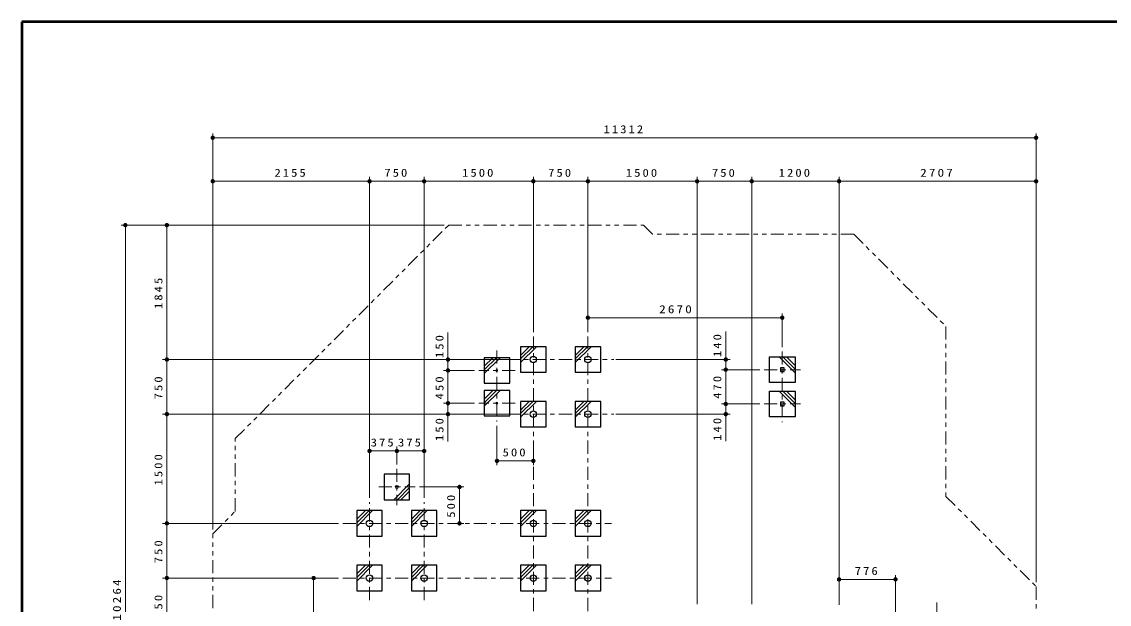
# Model space of a CAD drawing. Units: millimetres on the paper, scale 1:60. Extents: x -385 to 0, y -594 to 267.
# Drawn here: x -385 to -136, y -460.3 to -327 of the extents above; entities that cross this region are included whole.
import ezdxf

# ---------------------------------------------------------------- set-up
doc = ezdxf.new("R2010")
doc.units = ezdxf.units.MM
doc.linetypes.add('USER2', pattern=[6, 3, -1, 1, -1])
doc.linetypes.add('USER3', pattern=[8, 3, -1, 1, -1, 1, -1])
doc.layers.add('1_60', color=7, linetype='Continuous', lineweight=25)
doc.layers.add('NAKAMURA図枠', color=7, linetype='Continuous', lineweight=13)
doc.styles.add('ＭＳ ゴシック', font='')
doc.styles.get('ＭＳ ゴシック').set_extended_font_data('MS Gothic')

# ---------------------------------------------------------------- blocks, each defined once
blk = doc.blocks.new('filled_dot')
at = {"color": 0, "linetype": 'Continuous', "lineweight": -2, "const_width": 1.25}
blk.add_lwpolyline([(-0.625, 0, 1), (0.625, 0, 1)], format="xyb", close=True, dxfattribs=at)

msp = doc.modelspace()

# ---------------------------------------------------------------- linework, layer by layer
at = {"layer": '1_60', "lineweight": 13}
for p, q in [((-341.273, -443.2), (-341.273, -352.54)), ((-341.273, -353.54), (-152.733, -353.54)), ((-152.733, -455.236), (-152.733, -352.54)), ((-341.273, -443.2), (-341.273, -362.499)), ((-341.273, -363.499), (-305.356, -363.499)), ((-305.356, -435.946), (-305.356, -362.499)), ((-305.356, -435.946), (-305.356, -362.499)), ((-305.356, -363.499), (-292.856, -363.499)), ((-292.856, -435.946), (-292.856, -362.499)), ((-292.856, -435.946), (-292.856, -362.499)), ((-292.856, -363.499), (-267.856, -363.499)), ((-267.856, -398.038), (-267.856, -362.499)), ((-267.856, -398.038), (-267.856, -362.499)), ((-267.856, -363.499), (-255.356, -363.499)), ((-255.356, -398.038), (-255.356, -362.499)), ((-255.356, -398.038), (-255.356, -362.499)), ((-255.356, -363.499), (-230.356, -363.499)), ((-230.356, -460.236), (-230.356, -362.499)), ((-230.356, -460.236), (-230.356, -362.499)), ((-230.356, -363.499), (-217.856, -363.499)), ((-217.856, -460.236), (-217.856, -362.499)), ((-217.856, -460.236), (-217.856, -362.499)), ((-217.856, -363.499), (-197.856, -363.499)), ((-197.856, -460.236), (-197.856, -362.499)), ((-197.856, -460.236), (-197.856, -362.499)), ((-197.856, -363.499), (-152.733, -363.499)), ((-152.733, -455.236), (-152.733, -362.499)), ((-288.247, -373.54), (-362.273, -373.54)), ((-361.273, -544.6), (-361.273, -373.54)), ((-288.247, -373.54), (-352.766, -373.54)), ((-351.766, -404.283), (-351.766, -373.54)), ((-255.356, -398.038), (-255.356, -393.719)), ((-255.356, -394.719), (-210.856, -394.719)), ((-210.856, -401.45), (-210.856, -393.719)), ((-287.403, -406.783), (-287.403, -398.11)), ((-223.793, -397.884), (-223.793, -406.616)), ((-270.773, -404.986), (-267.153, -401.366)), ((-270.773, -404.161), (-267.978, -401.366)), ((-270.773, -403.336), (-268.803, -401.366)), ((-258.273, -404.986), (-254.653, -401.366)), ((-258.273, -404.161), (-255.478, -401.366)), ((-258.273, -403.336), (-256.303, -401.366)), ((-274.986, -404.283), (-352.766, -404.283)), ((-274.273, -404.283), (-352.766, -404.283)), ((-351.766, -416.783), (-351.766, -404.283)), ((-273.391, -404.283), (-288.403, -404.283)), ((-279.106, -407.486), (-275.486, -403.866)), ((-279.106, -406.661), (-276.311, -403.866)), ((-279.106, -405.836), (-277.136, -403.866)), ((-248.956, -404.283), (-222.793, -404.283)), ((-207.94, -407.32), (-211.56, -403.7)), ((-207.94, -406.495), (-210.735, -403.7)), ((-207.94, -405.67), (-209.91, -403.7)), ((-281.356, -406.783), (-288.403, -406.783)), ((-287.403, -414.283), (-287.403, -406.783)), ((-216.023, -406.616), (-224.793, -406.616)), ((-216.023, -406.616), (-224.626, -406.616)), ((-223.793, -414.45), (-223.793, -406.616)), ((-279.106, -414.986), (-275.486, -411.366)), ((-279.106, -414.161), (-276.311, -411.366)), ((-279.106, -413.336), (-277.136, -411.366)), ((-207.94, -415.153), (-211.56, -411.533)), ((-207.94, -414.328), (-210.735, -411.533)), ((-207.94, -413.503), (-209.91, -411.533)), ((-281.356, -414.283), (-288.403, -414.283)), ((-287.403, -423.051), (-287.403, -414.283)), ((-270.773, -417.486), (-267.153, -413.866)), ((-270.773, -416.661), (-267.978, -413.866)), ((-270.773, -415.836), (-268.803, -413.866)), ((-258.273, -417.486), (-254.653, -413.866)), ((-258.273, -416.661), (-255.478, -413.866)), ((-258.273, -415.836), (-256.303, -413.866)), ((-216.023, -414.45), (-224.793, -414.45)), ((-216.023, -414.45), (-224.626, -414.45)), ((-223.793, -422.99), (-223.793, -414.45)), ((-274.986, -416.783), (-352.766, -416.783)), ((-274.391, -416.783), (-352.766, -416.783)), ((-351.766, -441.783), (-351.766, -416.783)), ((-273.391, -416.783), (-288.403, -416.783)), ((-248.956, -416.783), (-222.793, -416.783)), ((-276.19, -419.45), (-276.19, -428.478)), ((-305.356, -434.653), (-305.356, -424.215)), ((-305.356, -425.215), (-299.106, -425.215)), ((-299.106, -428.283), (-299.106, -424.215)), ((-299.106, -428.283), (-299.106, -424.215)), ((-299.106, -425.215), (-292.856, -425.215)), ((-292.856, -434.653), (-292.856, -424.215)), ((-267.856, -423.913), (-267.856, -428.478)), ((-267.856, -427.478), (-276.19, -427.478)), ((-296.19, -432.746), (-299.81, -436.366)), ((-296.19, -433.571), (-298.985, -436.366)), ((-296.19, -434.396), (-298.16, -436.366)), ((-293.94, -433.45), (-283.766, -433.45)), ((-284.766, -433.45), (-284.766, -441.783)), ((-308.273, -442.486), (-304.653, -438.866)), ((-308.273, -441.661), (-305.478, -438.866)), ((-308.273, -440.836), (-306.303, -438.866)), ((-295.773, -442.486), (-292.153, -438.866)), ((-295.773, -441.661), (-292.978, -438.866)), ((-295.773, -440.836), (-293.803, -438.866)), ((-270.773, -442.486), (-267.153, -438.866)), ((-270.773, -441.661), (-267.978, -438.866)), ((-270.773, -440.836), (-268.803, -438.866)), ((-258.273, -442.486), (-254.653, -438.866)), ((-258.273, -441.661), (-255.478, -438.866)), ((-258.273, -440.836), (-256.303, -438.866)), ((-312.486, -441.783), (-352.766, -441.783)), ((-312.486, -441.783), (-352.766, -441.783)), ((-351.766, -454.283), (-351.766, -441.783)), ((-286.612, -441.783), (-283.766, -441.783)), ((-308.273, -454.986), (-304.653, -451.366)), ((-308.273, -454.161), (-305.478, -451.366)), ((-308.273, -453.336), (-306.303, -451.366)), ((-295.773, -454.986), (-292.153, -451.366)), ((-295.773, -454.161), (-292.978, -451.366)), ((-295.773, -453.336), (-293.803, -451.366)), ((-270.773, -454.986), (-267.153, -451.366)), ((-270.773, -454.161), (-267.978, -451.366)), ((-270.773, -453.336), (-268.803, -451.366)), ((-258.273, -454.986), (-254.653, -451.366)), ((-258.273, -454.161), (-255.478, -451.366)), ((-258.273, -453.336), (-256.303, -451.366)), ((-312.486, -454.283), (-352.766, -454.283)), ((-312.486, -454.283), (-352.766, -454.283)), ((-351.766, -466.783), (-351.766, -454.283)), ((-312.486, -454.283), (-319.16, -454.283)), ((-318.16, -504.283), (-318.16, -454.283)), ((-197.856, -460.383), (-197.856, -453.599)), ((-197.856, -454.599), (-184.931, -454.599)), ((-184.931, -464.116), (-184.931, -453.599)), ((-175.485, -459.853), (-175.485, -469.283))]:
    msp.add_line(p, q, dxfattribs=at)
at = {"layer": '1_60', "linetype": 'USER3', "lineweight": 13}
for p, q in [((-336.099, -422.392), (-287.247, -373.54)), ((-287.247, -373.54), (-242.622, -373.54)), ((-242.622, -373.54), (-240.547, -375.616)), ((-194.475, -375.616), (-240.547, -375.616)), ((-194.475, -375.616), (-173.373, -396.718)), ((-173.373, -396.718), (-173.373, -435.596)), ((-336.099, -439.026), (-336.099, -422.392)), ((-173.373, -435.596), (-152.733, -456.236)), ((-341.273, -444.2), (-336.099, -439.026)), ((-341.273, -469.163), (-341.273, -444.2)), ((-152.733, -456.236), (-152.733, -489.83))]:
    msp.add_line(p, q, dxfattribs=at)
at = {"layer": '1_60', "linetype": 'USER2', "lineweight": 13}
for p, q in [((-267.856, -509.846), (-267.856, -399.038)), ((-255.356, -509.846), (-255.356, -399.038)), ((-276.19, -402.219), (-276.19, -418.45)), ((-210.856, -402.45), (-210.856, -418.616)), ((-273.986, -404.283), (-249.427, -404.283)), ((-272.023, -406.783), (-280.356, -406.783)), ((-215.023, -406.616), (-206.69, -406.616)), ((-272.023, -414.283), (-280.356, -414.283)), ((-215.023, -414.45), (-206.69, -414.45)), ((-273.986, -416.783), (-249.427, -416.783)), ((-299.106, -429.283), (-299.106, -437.616)), ((-303.273, -433.45), (-294.94, -433.45)), ((-305.356, -459.325), (-305.356, -436.946)), ((-292.856, -459.325), (-292.856, -436.946)), ((-311.486, -441.783), (-249.964, -441.783)), ((-311.486, -454.283), (-249.964, -454.283))]:
    msp.add_line(p, q, dxfattribs=at)
at = {"layer": '1_60'}
for p, q in [((-264.94, -401.366), (-270.773, -401.366)), ((-270.773, -401.366), (-270.773, -407.2)), ((-264.94, -407.2), (-264.94, -401.366)), ((-252.44, -401.366), (-258.273, -401.366)), ((-258.273, -401.366), (-258.273, -407.2)), ((-252.44, -407.2), (-252.44, -401.366)), ((-273.273, -403.866), (-279.106, -403.866)), ((-279.106, -403.866), (-279.106, -409.7)), ((-273.273, -409.7), (-273.273, -403.866)), ((-213.773, -403.7), (-207.94, -403.7)), ((-213.773, -409.533), (-213.773, -403.7)), ((-207.94, -403.7), (-207.94, -409.533)), ((-270.773, -407.2), (-264.94, -407.2)), ((-258.273, -407.2), (-252.44, -407.2)), ((-279.106, -409.7), (-273.273, -409.7)), ((-207.94, -409.533), (-213.773, -409.533)), ((-273.273, -411.366), (-279.106, -411.366)), ((-279.106, -411.366), (-279.106, -417.2)), ((-273.273, -417.2), (-273.273, -411.366)), ((-213.773, -411.533), (-207.94, -411.533)), ((-213.773, -417.366), (-213.773, -411.533)), ((-207.94, -411.533), (-207.94, -417.366)), ((-264.94, -413.866), (-270.773, -413.866)), ((-270.773, -413.866), (-270.773, -419.7)), ((-264.94, -419.7), (-264.94, -413.866)), ((-252.44, -413.866), (-258.273, -413.866)), ((-258.273, -413.866), (-258.273, -419.7)), ((-252.44, -419.7), (-252.44, -413.866)), ((-279.106, -417.2), (-273.273, -417.2)), ((-207.94, -417.366), (-213.773, -417.366)), ((-270.773, -419.7), (-264.94, -419.7)), ((-258.273, -419.7), (-252.44, -419.7)), ((-302.023, -430.533), (-302.023, -436.366)), ((-296.19, -430.533), (-302.023, -430.533)), ((-296.19, -436.366), (-296.19, -430.533)), ((-302.023, -436.366), (-296.19, -436.366)), ((-302.44, -438.866), (-308.273, -438.866)), ((-308.273, -438.866), (-308.273, -444.7)), ((-302.44, -444.7), (-302.44, -438.866)), ((-289.94, -438.866), (-295.773, -438.866)), ((-295.773, -438.866), (-295.773, -444.7)), ((-289.94, -444.7), (-289.94, -438.866)), ((-264.94, -438.866), (-270.773, -438.866)), ((-270.773, -438.866), (-270.773, -444.7)), ((-264.94, -444.7), (-264.94, -438.866)), ((-252.44, -438.866), (-258.273, -438.866)), ((-258.273, -438.866), (-258.273, -444.7)), ((-252.44, -444.7), (-252.44, -438.866)), ((-308.273, -444.7), (-302.44, -444.7)), ((-295.773, -444.7), (-289.94, -444.7)), ((-270.773, -444.7), (-264.94, -444.7)), ((-258.273, -444.7), (-252.44, -444.7)), ((-302.44, -451.366), (-308.273, -451.366)), ((-308.273, -451.366), (-308.273, -457.2)), ((-302.44, -457.2), (-302.44, -451.366)), ((-289.94, -451.366), (-295.773, -451.366)), ((-295.773, -451.366), (-295.773, -457.2)), ((-289.94, -457.2), (-289.94, -451.366)), ((-264.94, -451.366), (-270.773, -451.366)), ((-270.773, -451.366), (-270.773, -457.2)), ((-264.94, -457.2), (-264.94, -451.366)), ((-252.44, -451.366), (-258.273, -451.366)), ((-258.273, -451.366), (-258.273, -457.2)), ((-252.44, -457.2), (-252.44, -451.366)), ((-308.273, -457.2), (-302.44, -457.2)), ((-295.773, -457.2), (-289.94, -457.2)), ((-270.773, -457.2), (-264.94, -457.2)), ((-258.273, -457.2), (-252.44, -457.2))]:
    msp.add_line(p, q, dxfattribs=at)
for points in [[(-210.44, -407.033), (-210.44, -406.2), (-211.273, -406.2), (-211.273, -407.033)], [(-210.44, -414.866), (-210.44, -414.033), (-211.273, -414.033), (-211.273, -414.866)]]:
    msp.add_lwpolyline(points, close=True, dxfattribs=at)
for centre in [(-267.856, -404.283), (-255.356, -404.283), (-267.856, -416.783), (-255.356, -416.783), (-305.356, -441.783), (-292.856, -441.783), (-267.856, -441.783), (-255.356, -441.783), (-305.356, -454.283), (-292.856, -454.283), (-267.856, -454.283), (-255.356, -454.283)]:
    msp.add_circle(centre, 0.743, dxfattribs=at)
at = {"layer": '1_60', "lineweight": 13}
for centre, radius in [((-276.19, -406.783), 0.227), ((-276.19, -414.283), 0.227), ((-299.106, -433.45), 0.356)]:
    msp.add_circle(centre, radius, dxfattribs=at)
at = {"layer": 'NAKAMURA図枠', "lineweight": 50}
for p, q in [((-385, -327), (-385, -594)), ((0, -327), (-385, -327))]:
    msp.add_line(p, q, dxfattribs=at)

# ---------------------------------------------------------------- block references
at = {"layer": '1_60', "lineweight": 13, "xscale": 0.4, "yscale": 0.4}
for p in [(-341.273, -353.54), (-341.273, -363.499), (-305.356, -363.499), (-292.856, -363.499), (-267.856, -363.499), (-255.356, -363.499), (-230.356, -363.499), (-217.856, -363.499), (-197.856, -363.499), (-255.356, -394.719), (-305.356, -425.215), (-299.106, -425.215), (-276.19, -427.478), (-197.856, -454.599)]:
    msp.add_blockref('filled_dot', p, dxfattribs=at)
for p, rotation in [((-152.733, -353.54), 180), ((-305.356, -363.499), 180), ((-292.856, -363.499), 180), ((-267.856, -363.499), 180), ((-255.356, -363.499), 180), ((-230.356, -363.499), 180), ((-217.856, -363.499), 180), ((-197.856, -363.499), 180), ((-152.733, -363.499), 180), ((-361.273, -373.54), 270), ((-351.766, -373.54), 270), ((-210.856, -394.719), 180), ((-351.766, -404.283), 90), ((-351.766, -404.283), 270), ((-287.403, -404.283), 270), ((-223.793, -404.283), 270), ((-287.403, -406.783), 270), ((-287.403, -406.783), 90), ((-223.793, -406.616), 90), ((-223.793, -406.616), 270), ((-287.403, -414.283), 90), ((-287.403, -414.283), 270), ((-223.793, -414.45), 270), ((-223.793, -414.45), 90), ((-351.766, -416.783), 90), ((-351.766, -416.783), 270), ((-287.403, -416.783), 90), ((-223.793, -416.783), 90), ((-299.106, -425.215), 180), ((-292.856, -425.215), 180), ((-267.856, -427.478), 180), ((-284.766, -433.45), 270), ((-351.766, -441.783), 90), ((-351.766, -441.783), 270), ((-284.766, -441.783), 90), ((-351.766, -454.283), 90), ((-351.766, -454.283), 270), ((-318.16, -454.283), 270), ((-184.931, -454.599), 180)]:
    msp.add_blockref('filled_dot', p, dxfattribs=dict(at, rotation=rotation))

# ---------------------------------------------------------------- texts
at = {"layer": '1_60', "char_height": 1.833, "attachment_point": 8, "style": 'ＭＳ ゴシック'}
for s, insert in [('\\T1.33;\\W1.15;11312', (-247.003, -352.54)), ('\\T1.33;\\W1.15;2155', (-323.315, -362.499)), ('\\T1.33;\\W1.15;750', (-299.106, -362.499)), ('\\T1.33;\\W1.15;1500', (-280.356, -362.499)), ('\\T1.33;\\W1.15;750', (-261.606, -362.499)), ('\\T1.33;\\W1.15;1500', (-242.856, -362.499)), ('\\T1.33;\\W1.15;750', (-224.106, -362.499)), ('\\T1.33;\\W1.15;1200', (-207.856, -362.499)), ('\\T1.33;\\W1.2;2707', (-175.295, -362.499)), ('\\T1.33;\\W1.2;2670', (-235.066, -393.719)), ('\\T1.33;\\W1.15;375', (-302.231, -424.215)), ('\\T1.33;\\W1.15;375', (-295.981, -424.215)), ('\\T1.33;\\W1.15;500', (-272.023, -426.478)), ('\\T1.33;\\W1.15;776', (-191.394, -453.599))]:
    msp.add_mtext(s, dxfattribs=dict(at, insert=insert))
at = {"layer": '1_60', "char_height": 1.833, "attachment_point": 8, "rotation": 90, "style": 'ＭＳ ゴシック'}
for s, insert in [('\\T1.33;\\W1.15;1845', (-352.766, -388.912)), ('\\T1.33;\\W1.15;150', (-288.403, -401.079)), ('\\T1.33;\\W1.15;140', (-224.793, -400.852)), ('\\T1.33;\\W1.15;750', (-352.766, -410.533)), ('\\T1.33;\\W1.15;450', (-288.403, -410.533)), ('\\T1.33;\\W1.15;470', (-224.793, -410.412)), ('\\T1.33;\\W1.15;150', (-288.403, -420.082)), ('\\T1.33;\\W1.15;140', (-224.793, -420.021)), ('\\T1.33;\\W1.15;1500', (-352.766, -429.283)), ('\\T1.33;\\W1.15;500', (-285.766, -437.616)), ('\\T1.33;\\W1.15;750', (-352.766, -448.033)), ('\\T1.33;\\W1.2;10264', (-362.273, -459.07)), ('\\T1.33;\\W1.15;750', (-352.766, -460.533))]:
    msp.add_mtext(s, dxfattribs=dict(at, insert=insert))

doc.saveas('drawing.dxf')
